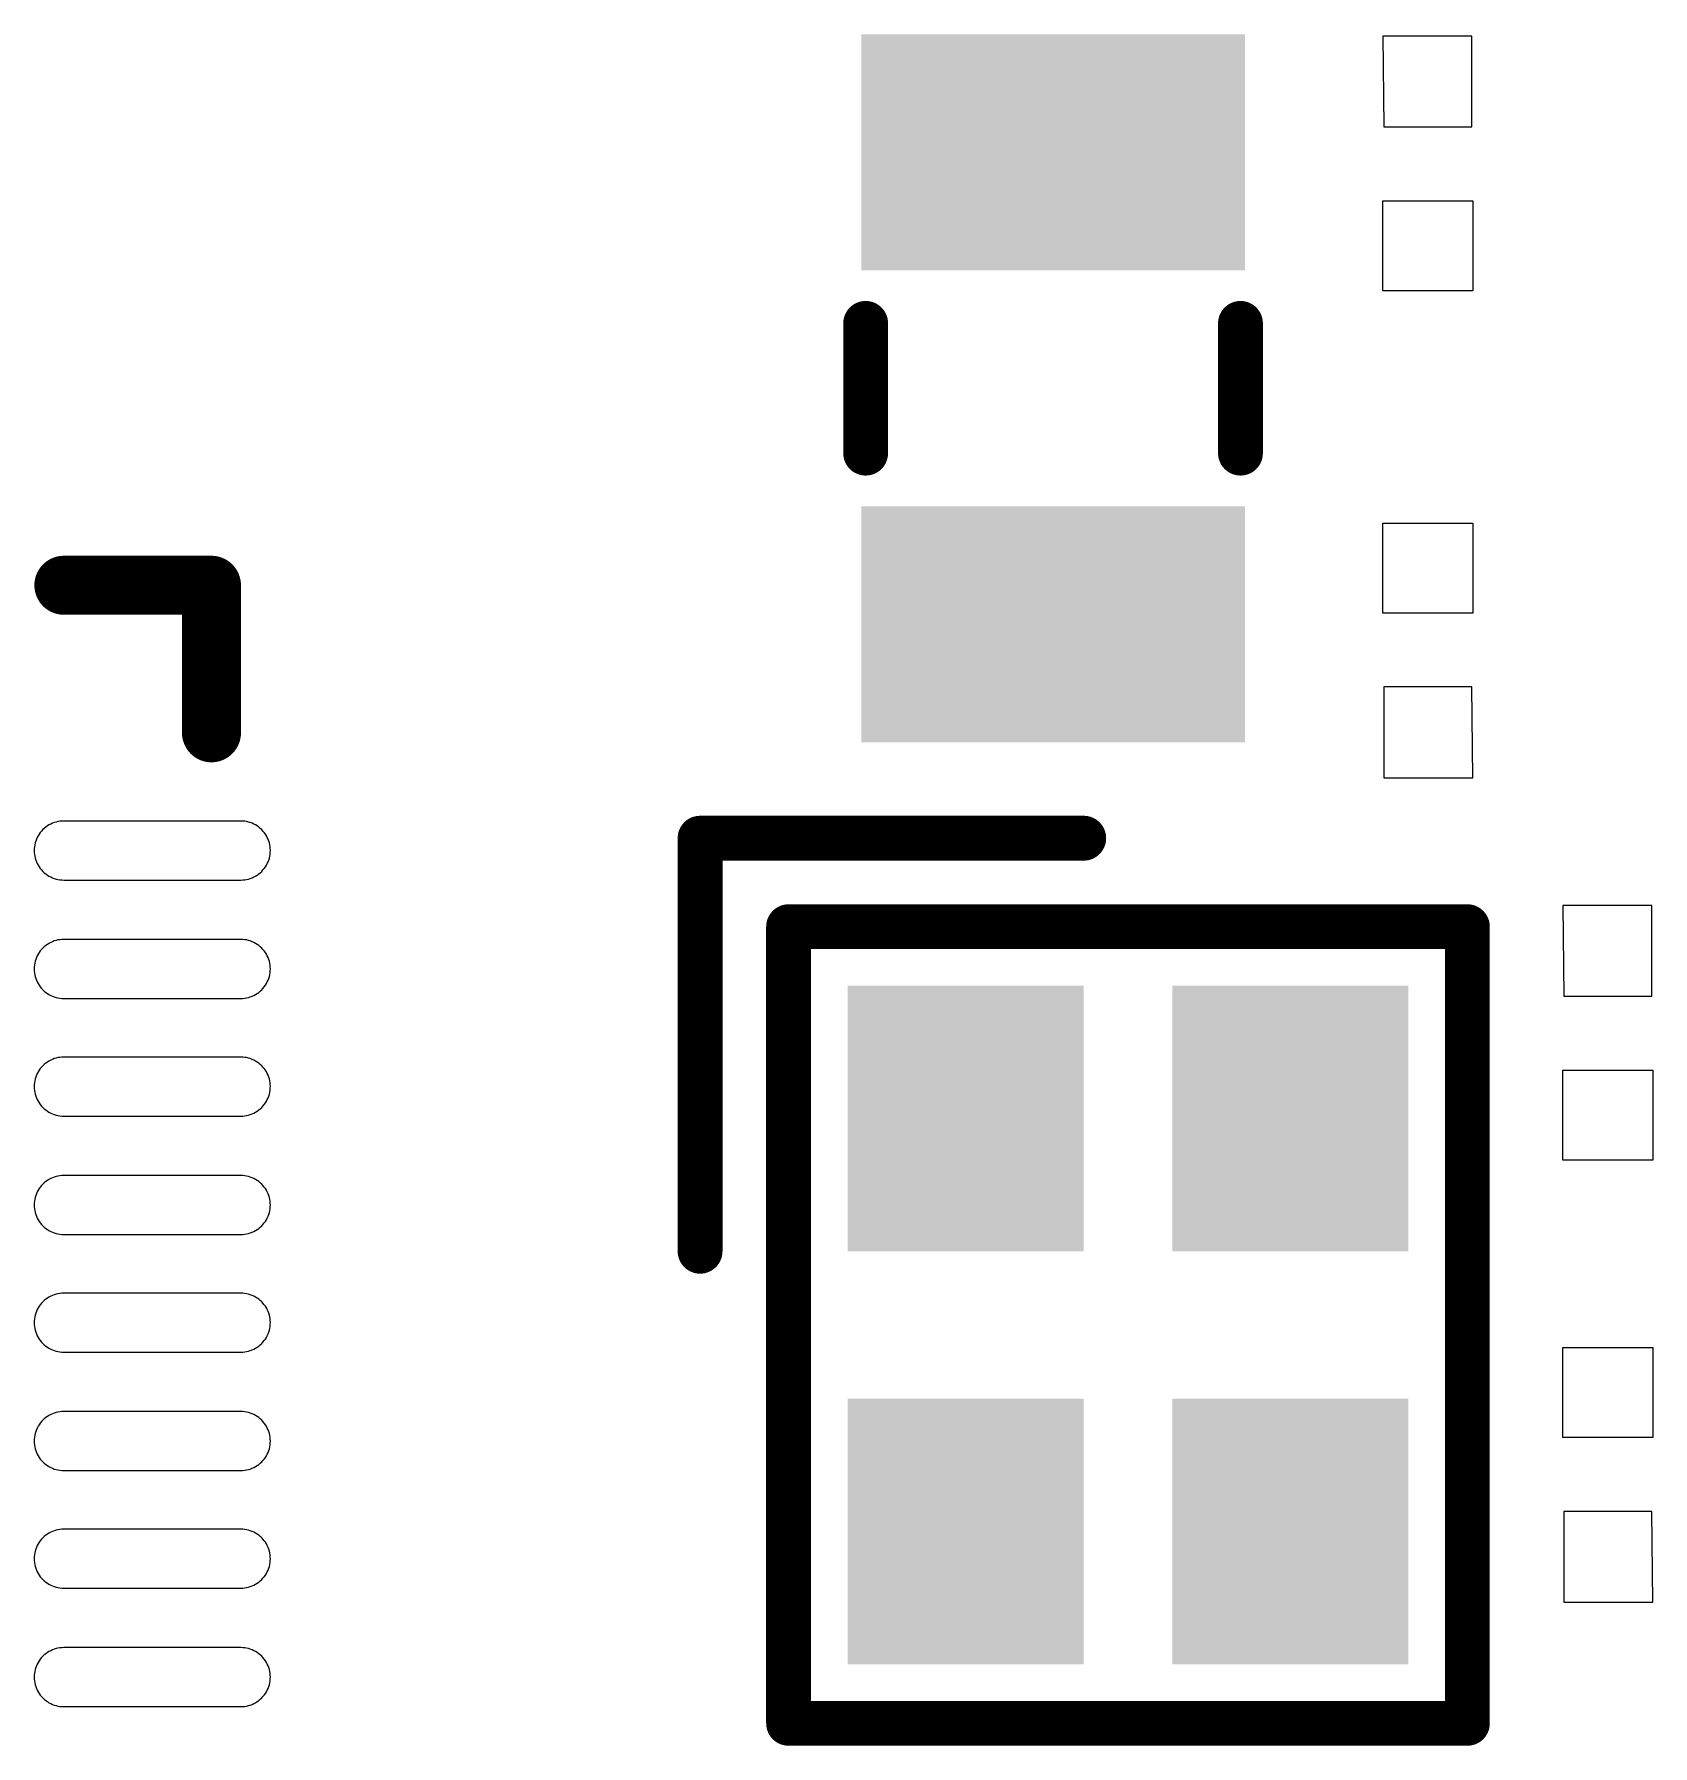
# Model space of a CAD drawing. Header units: inches. Extents: x -3.1 to 90.9, y -0.8 to 60.1.
# Drawn here: x 26.7 to 32.18, y 28.27 to 34.07 of the extents above; entities that cross this region are included whole.
import ezdxf

# ---------------------------------------------------------------- set-up
doc = ezdxf.new("R2010")
doc.units = ezdxf.units.IN
doc.layers.add('Top Overlay', color=2, linetype='Continuous')
doc.layers.add('Top Paste', color=8, linetype='Continuous')

# ---------------------------------------------------------------- blocks, each defined once
blk = doc.blocks.new('WQFN_40_L5_0_W5_0_P0_4_BL_EP_65')
at = {"layer": 'Top Overlay', "const_width": 0.2}
for points in [[(-2.6999, 2.1998), (-2.6999, 2.6999)], [(-2.1998, 2.6999), (-2.6999, 2.6999)]]:
    blk.add_lwpolyline(points, dxfattribs=at)
at = {"layer": 'Top Overlay', "const_width": 0.1}
for points in [[(-2.7499, 2.6999, 1), (-2.6499, 2.6999, 1)], [(-2.7499, 2.6999, 1), (-2.6499, 2.6999, 1)], [(-2.2498, 2.6999, 1), (-2.1498, 2.6999, 1)], [(-2.7499, 2.1998, 1), (-2.6499, 2.1998, 1)]]:
    blk.add_lwpolyline(points, format="xyb", close=True, dxfattribs=at)
at = {"layer": 'Top Paste'}
for p, q in [((-1.8905, 2.8436), (-1.8932, 2.8376)), ((-1.8875, 2.8493), (-1.8905, 2.8436)), ((-1.884, 2.8549), (-1.8875, 2.8493)), ((-1.8802, 2.8602), (-1.884, 2.8549)), ((-1.876, 2.8653), (-1.8802, 2.8602)), ((-1.8716, 2.8701), (-1.876, 2.8653)), ((-1.8668, 2.8745), (-1.8716, 2.8701)), ((-1.8617, 2.8787), (-1.8668, 2.8745)), ((-1.8564, 2.8825), (-1.8617, 2.8787)), ((-1.8509, 2.886), (-1.8564, 2.8825)), ((-1.8451, 2.889), (-1.8509, 2.886)), ((-1.8391, 2.8917), (-1.8451, 2.889)), ((-1.833, 2.8941), (-1.8391, 2.8917)), ((-1.8267, 2.896), (-1.833, 2.8941)), ((-1.8204, 2.8974), (-1.8267, 2.896)), ((-1.8139, 2.8985), (-1.8204, 2.8974)), ((-1.8074, 2.8992), (-1.8139, 2.8985)), ((-1.8009, 2.8994), (-1.8074, 2.8992)), ((-1.7943, 2.8992), (-1.8009, 2.8994)), ((-1.7878, 2.8985), (-1.7943, 2.8992)), ((-1.7878, 2.8985), (-1.7878, 2.8985)), ((-1.7814, 2.8974), (-1.7878, 2.8985)), ((-1.775, 2.896), (-1.7814, 2.8974)), ((-1.7687, 2.8941), (-1.775, 2.896)), ((-1.7626, 2.8917), (-1.7687, 2.8941)), ((-1.7566, 2.889), (-1.7626, 2.8917)), ((-1.7509, 2.886), (-1.7566, 2.889)), ((-1.7453, 2.8825), (-1.7509, 2.886)), ((-1.74, 2.8787), (-1.7453, 2.8825)), ((-1.7349, 2.8745), (-1.74, 2.8787)), ((-1.7301, 2.8701), (-1.7349, 2.8745)), ((-1.7257, 2.8653), (-1.7301, 2.8701)), ((-1.7215, 2.8602), (-1.7257, 2.8653)), ((-1.7177, 2.8549), (-1.7215, 2.8602)), ((-1.7142, 2.8494), (-1.7177, 2.8549)), ((-1.7112, 2.8436), (-1.7142, 2.8494)), ((-1.7085, 2.8376), (-1.7112, 2.8436)), ((-1.4892, 2.8436), (-1.4919, 2.8376)), ((-1.4862, 2.8493), (-1.4892, 2.8436)), ((-1.4827, 2.8549), (-1.4862, 2.8493)), ((-1.4789, 2.8602), (-1.4827, 2.8549)), ((-1.4747, 2.8653), (-1.4789, 2.8602)), ((-1.4703, 2.8701), (-1.4747, 2.8653)), ((-1.4655, 2.8745), (-1.4703, 2.8701)), ((-1.4604, 2.8787), (-1.4655, 2.8745)), ((-1.4551, 2.8825), (-1.4604, 2.8787)), ((-1.4496, 2.886), (-1.4551, 2.8825)), ((-1.4438, 2.889), (-1.4496, 2.886)), ((-1.4378, 2.8917), (-1.4438, 2.889)), ((-1.4317, 2.8941), (-1.4378, 2.8917)), ((-1.4254, 2.896), (-1.4317, 2.8941)), ((-1.419, 2.8974), (-1.4254, 2.896)), ((-1.4126, 2.8985), (-1.419, 2.8974)), ((-1.4061, 2.8992), (-1.4126, 2.8985)), ((-1.3995, 2.8994), (-1.4061, 2.8992)), ((-1.393, 2.8992), (-1.3995, 2.8994)), ((-1.3865, 2.8985), (-1.393, 2.8992)), ((-1.3865, 2.8985), (-1.3865, 2.8985)), ((-1.38, 2.8974), (-1.3865, 2.8985)), ((-1.3737, 2.896), (-1.38, 2.8974)), ((-1.3674, 2.8941), (-1.3737, 2.896)), ((-1.3613, 2.8917), (-1.3674, 2.8941)), ((-1.3553, 2.889), (-1.3613, 2.8917)), ((-1.3496, 2.886), (-1.3553, 2.889)), ((-1.344, 2.8825), (-1.3496, 2.886)), ((-1.3387, 2.8787), (-1.344, 2.8825)), ((-1.3336, 2.8745), (-1.3387, 2.8787)), ((-1.3288, 2.8701), (-1.3336, 2.8745)), ((-1.3244, 2.8653), (-1.3288, 2.8701)), ((-1.3202, 2.8602), (-1.3244, 2.8653)), ((-1.3164, 2.8549), (-1.3202, 2.8602)), ((-1.3129, 2.8494), (-1.3164, 2.8549)), ((-1.3099, 2.8436), (-1.3129, 2.8494)), ((-1.3072, 2.8376), (-1.3099, 2.8436)), ((-1.0904, 2.8436), (-1.0931, 2.8376)), ((-1.0874, 2.8493), (-1.0904, 2.8436)), ((-1.0839, 2.8549), (-1.0874, 2.8493)), ((-1.0801, 2.8602), (-1.0839, 2.8549)), ((-1.0759, 2.8653), (-1.0801, 2.8602)), ((-1.0715, 2.8701), (-1.0759, 2.8653)), ((-1.0667, 2.8745), (-1.0715, 2.8701)), ((-1.0616, 2.8787), (-1.0667, 2.8745)), ((-1.0563, 2.8825), (-1.0616, 2.8787)), ((-1.0508, 2.886), (-1.0563, 2.8825)), ((-1.045, 2.889), (-1.0508, 2.886)), ((-1.039, 2.8917), (-1.045, 2.889)), ((-1.0329, 2.8941), (-1.039, 2.8917)), ((-1.0266, 2.896), (-1.0329, 2.8941)), ((-1.0203, 2.8974), (-1.0266, 2.896)), ((-1.0138, 2.8985), (-1.0203, 2.8974)), ((-1.0073, 2.8992), (-1.0138, 2.8985)), ((-1.0008, 2.8994), (-1.0073, 2.8992)), ((-0.9942, 2.8992), (-1.0008, 2.8994)), ((-0.9877, 2.8985), (-0.9942, 2.8992)), ((-0.9877, 2.8985), (-0.9877, 2.8985)), ((-0.9813, 2.8974), (-0.9877, 2.8985)), ((-0.9749, 2.896), (-0.9813, 2.8974)), ((-0.9686, 2.8941), (-0.9749, 2.896)), ((-0.9625, 2.8917), (-0.9686, 2.8941)), ((-0.9565, 2.889), (-0.9625, 2.8917)), ((-0.9508, 2.886), (-0.9565, 2.889)), ((-0.9452, 2.8825), (-0.9508, 2.886)), ((-0.9399, 2.8787), (-0.9452, 2.8825)), ((-0.9348, 2.8745), (-0.9399, 2.8787)), ((-0.93, 2.8701), (-0.9348, 2.8745)), ((-0.9256, 2.8653), (-0.93, 2.8701)), ((-0.9214, 2.8602), (-0.9256, 2.8653)), ((-0.9176, 2.8549), (-0.9214, 2.8602)), ((-0.9141, 2.8494), (-0.9176, 2.8549)), ((-0.9111, 2.8436), (-0.9141, 2.8494)), ((-0.9084, 2.8376), (-0.9111, 2.8436)), ((-0.6891, 2.8436), (-0.6918, 2.8376)), ((-0.6861, 2.8493), (-0.6891, 2.8436)), ((-0.6826, 2.8549), (-0.6861, 2.8493)), ((-0.6788, 2.8602), (-0.6826, 2.8549)), ((-0.6746, 2.8653), (-0.6788, 2.8602)), ((-0.6702, 2.8701), (-0.6746, 2.8653)), ((-0.6654, 2.8745), (-0.6702, 2.8701)), ((-0.6603, 2.8787), (-0.6654, 2.8745)), ((-0.655, 2.8825), (-0.6603, 2.8787)), ((-0.6495, 2.886), (-0.655, 2.8825)), ((-0.6437, 2.889), (-0.6495, 2.886)), ((-0.6377, 2.8917), (-0.6437, 2.889)), ((-0.6316, 2.8941), (-0.6377, 2.8917)), ((-0.6253, 2.896), (-0.6316, 2.8941)), ((-0.6189, 2.8974), (-0.6253, 2.896)), ((-0.6125, 2.8985), (-0.6189, 2.8974)), ((-0.606, 2.8992), (-0.6125, 2.8985)), ((-0.5994, 2.8994), (-0.606, 2.8992)), ((-0.5929, 2.8992), (-0.5994, 2.8994)), ((-0.5864, 2.8985), (-0.5929, 2.8992)), ((-0.5864, 2.8985), (-0.5864, 2.8985)), ((-0.5799, 2.8974), (-0.5864, 2.8985)), ((-0.5736, 2.896), (-0.5799, 2.8974)), ((-0.5673, 2.8941), (-0.5736, 2.896)), ((-0.5612, 2.8917), (-0.5673, 2.8941)), ((-0.5552, 2.889), (-0.5612, 2.8917)), ((-0.5495, 2.886), (-0.5552, 2.889)), ((-0.5439, 2.8825), (-0.5495, 2.886)), ((-0.5386, 2.8787), (-0.5439, 2.8825)), ((-0.5335, 2.8745), (-0.5386, 2.8787)), ((-0.5287, 2.8701), (-0.5335, 2.8745)), ((-0.5243, 2.8653), (-0.5287, 2.8701)), ((-0.5201, 2.8602), (-0.5243, 2.8653)), ((-0.5163, 2.8549), (-0.5201, 2.8602)), ((-0.5128, 2.8494), (-0.5163, 2.8549)), ((-0.5098, 2.8436), (-0.5128, 2.8494)), ((-0.5071, 2.8376), (-0.5098, 2.8436)), ((-0.2903, 2.8436), (-0.293, 2.8376)), ((-0.2873, 2.8493), (-0.2903, 2.8436)), ((-0.2838, 2.8549), (-0.2873, 2.8493)), ((-0.28, 2.8602), (-0.2838, 2.8549)), ((-0.2758, 2.8653), (-0.28, 2.8602)), ((-0.2714, 2.8701), (-0.2758, 2.8653)), ((-0.2666, 2.8745), (-0.2714, 2.8701)), ((-0.2615, 2.8787), (-0.2666, 2.8745)), ((-0.2562, 2.8825), (-0.2615, 2.8787)), ((-0.2507, 2.886), (-0.2562, 2.8825)), ((-0.2449, 2.889), (-0.2507, 2.886)), ((-0.2389, 2.8917), (-0.2449, 2.889)), ((-0.2328, 2.8941), (-0.2389, 2.8917)), ((-0.2265, 2.896), (-0.2328, 2.8941)), ((-0.2202, 2.8974), (-0.2265, 2.896)), ((-0.2137, 2.8985), (-0.2202, 2.8974)), ((-0.2072, 2.8992), (-0.2137, 2.8985)), ((-0.2007, 2.8994), (-0.2072, 2.8992)), ((-0.1941, 2.8992), (-0.2007, 2.8994)), ((-0.1876, 2.8985), (-0.1941, 2.8992)), ((-0.1876, 2.8985), (-0.1876, 2.8985)), ((-0.1812, 2.8974), (-0.1876, 2.8985)), ((-0.1748, 2.896), (-0.1812, 2.8974)), ((-0.1685, 2.8941), (-0.1748, 2.896)), ((-0.1624, 2.8917), (-0.1685, 2.8941)), ((-0.1564, 2.889), (-0.1624, 2.8917)), ((-0.1507, 2.886), (-0.1564, 2.889)), ((-0.1451, 2.8825), (-0.1507, 2.886)), ((-0.1398, 2.8787), (-0.1451, 2.8825)), ((-0.1347, 2.8745), (-0.1398, 2.8787)), ((-0.1299, 2.8701), (-0.1347, 2.8745)), ((-0.1255, 2.8653), (-0.1299, 2.8701)), ((-0.1213, 2.8602), (-0.1255, 2.8653)), ((-0.1175, 2.8549), (-0.1213, 2.8602)), ((-0.114, 2.8494), (-0.1175, 2.8549)), ((-0.111, 2.8436), (-0.114, 2.8494)), ((-0.1083, 2.8376), (-0.111, 2.8436)), ((0.111, 2.8436), (0.1083, 2.8376)), ((0.114, 2.8493), (0.111, 2.8436)), ((0.1175, 2.8549), (0.114, 2.8493)), ((0.1213, 2.8602), (0.1175, 2.8549)), ((0.1255, 2.8653), (0.1213, 2.8602)), ((0.1299, 2.8701), (0.1255, 2.8653)), ((0.1347, 2.8745), (0.1299, 2.8701)), ((0.1398, 2.8787), (0.1347, 2.8745)), ((0.1451, 2.8825), (0.1398, 2.8787)), ((0.1506, 2.886), (0.1451, 2.8825)), ((0.1564, 2.889), (0.1506, 2.886)), ((0.1624, 2.8917), (0.1564, 2.889)), ((0.1685, 2.8941), (0.1624, 2.8917)), ((0.1748, 2.896), (0.1685, 2.8941)), ((0.1812, 2.8974), (0.1748, 2.896)), ((0.1876, 2.8985), (0.1812, 2.8974)), ((0.1941, 2.8992), (0.1876, 2.8985)), ((0.2007, 2.8994), (0.1941, 2.8992)), ((0.2072, 2.8992), (0.2007, 2.8994)), ((0.2137, 2.8985), (0.2072, 2.8992)), ((0.2137, 2.8985), (0.2137, 2.8985)), ((0.2202, 2.8974), (0.2137, 2.8985)), ((0.2265, 2.896), (0.2202, 2.8974)), ((0.2328, 2.8941), (0.2265, 2.896)), ((0.2389, 2.8917), (0.2328, 2.8941)), ((0.2449, 2.889), (0.2389, 2.8917)), ((0.2506, 2.886), (0.2449, 2.889)), ((0.2562, 2.8825), (0.2506, 2.886)), ((0.2615, 2.8787), (0.2562, 2.8825)), ((0.2666, 2.8745), (0.2615, 2.8787)), ((0.2714, 2.8701), (0.2666, 2.8745)), ((0.2758, 2.8653), (0.2714, 2.8701)), ((0.28, 2.8602), (0.2758, 2.8653)), ((0.2838, 2.8549), (0.28, 2.8602)), ((0.2873, 2.8494), (0.2838, 2.8549)), ((0.2903, 2.8436), (0.2873, 2.8494)), ((0.293, 2.8376), (0.2903, 2.8436)), ((0.5098, 2.8436), (0.5071, 2.8376)), ((0.5128, 2.8493), (0.5098, 2.8436)), ((0.5163, 2.8549), (0.5128, 2.8493)), ((0.5201, 2.8602), (0.5163, 2.8549)), ((0.5243, 2.8653), (0.5201, 2.8602)), ((0.5287, 2.8701), (0.5243, 2.8653)), ((0.5335, 2.8745), (0.5287, 2.8701)), ((0.5386, 2.8787), (0.5335, 2.8745)), ((0.5439, 2.8825), (0.5386, 2.8787)), ((0.5494, 2.886), (0.5439, 2.8825)), ((0.5552, 2.889), (0.5494, 2.886)), ((0.5612, 2.8917), (0.5552, 2.889)), ((0.5673, 2.8941), (0.5612, 2.8917)), ((0.5736, 2.896), (0.5673, 2.8941)), ((0.5799, 2.8974), (0.5736, 2.896)), ((0.5864, 2.8985), (0.5799, 2.8974)), ((0.5929, 2.8992), (0.5864, 2.8985)), ((0.5994, 2.8994), (0.5929, 2.8992)), ((0.606, 2.8992), (0.5994, 2.8994)), ((0.6125, 2.8985), (0.606, 2.8992)), ((0.6125, 2.8985), (0.6125, 2.8985)), ((0.6189, 2.8974), (0.6125, 2.8985)), ((0.6253, 2.896), (0.6189, 2.8974)), ((0.6316, 2.8941), (0.6253, 2.896)), ((0.6377, 2.8917), (0.6316, 2.8941)), ((0.6437, 2.889), (0.6377, 2.8917)), ((0.6494, 2.886), (0.6437, 2.889)), ((0.655, 2.8825), (0.6494, 2.886)), ((0.6603, 2.8787), (0.655, 2.8825)), ((0.6654, 2.8745), (0.6603, 2.8787)), ((0.6702, 2.8701), (0.6654, 2.8745)), ((0.6746, 2.8653), (0.6702, 2.8701)), ((0.6788, 2.8602), (0.6746, 2.8653)), ((0.6826, 2.8549), (0.6788, 2.8602)), ((0.6861, 2.8494), (0.6826, 2.8549)), ((0.6891, 2.8436), (0.6861, 2.8494)), ((0.6918, 2.8376), (0.6891, 2.8436)), ((0.9111, 2.8436), (0.9084, 2.8376)), ((0.9141, 2.8493), (0.9111, 2.8436)), ((0.9176, 2.8549), (0.9141, 2.8493)), ((0.9214, 2.8602), (0.9176, 2.8549)), ((0.9256, 2.8653), (0.9214, 2.8602)), ((0.93, 2.8701), (0.9256, 2.8653)), ((0.9348, 2.8745), (0.93, 2.8701)), ((0.9399, 2.8787), (0.9348, 2.8745)), ((0.9452, 2.8825), (0.9399, 2.8787)), ((0.9507, 2.886), (0.9452, 2.8825)), ((0.9565, 2.889), (0.9507, 2.886)), ((0.9625, 2.8917), (0.9565, 2.889)), ((0.9686, 2.8941), (0.9625, 2.8917)), ((0.9749, 2.896), (0.9686, 2.8941)), ((0.9813, 2.8974), (0.9749, 2.896)), ((0.9877, 2.8985), (0.9813, 2.8974)), ((0.9942, 2.8992), (0.9877, 2.8985)), ((1.0008, 2.8994), (0.9942, 2.8992)), ((1.0073, 2.8992), (1.0008, 2.8994)), ((1.0138, 2.8985), (1.0073, 2.8992)), ((1.0138, 2.8985), (1.0138, 2.8985)), ((1.0203, 2.8974), (1.0138, 2.8985)), ((1.0266, 2.896), (1.0203, 2.8974)), ((1.0329, 2.8941), (1.0266, 2.896)), ((1.039, 2.8917), (1.0329, 2.8941)), ((1.045, 2.889), (1.039, 2.8917)), ((1.0507, 2.886), (1.045, 2.889)), ((1.0563, 2.8825), (1.0507, 2.886)), ((1.0616, 2.8787), (1.0563, 2.8825)), ((1.0667, 2.8745), (1.0616, 2.8787)), ((1.0715, 2.8701), (1.0667, 2.8745)), ((1.0759, 2.8653), (1.0715, 2.8701)), ((1.0801, 2.8602), (1.0759, 2.8653)), ((1.0839, 2.8549), (1.0801, 2.8602)), ((1.0874, 2.8494), (1.0839, 2.8549)), ((1.0904, 2.8436), (1.0874, 2.8494)), ((1.0931, 2.8376), (1.0904, 2.8436)), ((-1.9007, 2.8059), (-1.9009, 2.7994)), ((-1.9009, 2.7994), (-1.9009, 2.1994)), ((-1.9, 2.8124), (-1.9007, 2.8059)), ((-1.8989, 2.8189), (-1.9, 2.8124)), ((-1.8975, 2.8252), (-1.8989, 2.8189)), ((-1.8956, 2.8315), (-1.8975, 2.8252)), ((-1.8932, 2.8376), (-1.8956, 2.8315)), ((-1.7062, 2.8315), (-1.7085, 2.8376)), ((-1.7043, 2.8252), (-1.7062, 2.8315)), ((-1.7028, 2.8189), (-1.7043, 2.8252)), ((-1.7017, 2.8124), (-1.7028, 2.8189)), ((-1.7011, 2.8059), (-1.7017, 2.8124)), ((-1.7009, 2.7994), (-1.7011, 2.8059)), ((-1.7009, 2.1994), (-1.7009, 2.7994)), ((-1.4993, 2.8059), (-1.4995, 2.7994)), ((-1.4995, 2.7994), (-1.4995, 2.1994)), ((-1.4987, 2.8124), (-1.4993, 2.8059)), ((-1.4976, 2.8189), (-1.4987, 2.8124)), ((-1.4961, 2.8252), (-1.4976, 2.8189)), ((-1.4942, 2.8315), (-1.4961, 2.8252)), ((-1.4919, 2.8376), (-1.4942, 2.8315)), ((-1.3048, 2.8315), (-1.3072, 2.8376)), ((-1.3029, 2.8252), (-1.3048, 2.8315)), ((-1.3015, 2.8189), (-1.3029, 2.8252)), ((-1.3004, 2.8124), (-1.3015, 2.8189)), ((-1.2997, 2.8059), (-1.3004, 2.8124)), ((-1.2995, 2.7994), (-1.2997, 2.8059)), ((-1.2995, 2.1994), (-1.2995, 2.7994)), ((-1.1006, 2.8059), (-1.1008, 2.7994)), ((-1.1008, 2.7994), (-1.1008, 2.1994)), ((-1.0999, 2.8124), (-1.1006, 2.8059)), ((-1.0988, 2.8189), (-1.0999, 2.8124)), ((-1.0974, 2.8252), (-1.0988, 2.8189)), ((-1.0955, 2.8315), (-1.0974, 2.8252)), ((-1.0931, 2.8376), (-1.0955, 2.8315)), ((-0.9061, 2.8315), (-0.9084, 2.8376)), ((-0.9042, 2.8252), (-0.9061, 2.8315)), ((-0.9027, 2.8189), (-0.9042, 2.8252)), ((-0.9016, 2.8124), (-0.9027, 2.8189)), ((-0.901, 2.8059), (-0.9016, 2.8124)), ((-0.9008, 2.7994), (-0.901, 2.8059)), ((-0.9008, 2.1994), (-0.9008, 2.7994)), ((-0.6992, 2.8059), (-0.6994, 2.7994)), ((-0.6994, 2.7994), (-0.6994, 2.1994)), ((-0.6986, 2.8124), (-0.6992, 2.8059)), ((-0.6975, 2.8189), (-0.6986, 2.8124)), ((-0.696, 2.8252), (-0.6975, 2.8189)), ((-0.6941, 2.8315), (-0.696, 2.8252)), ((-0.6918, 2.8376), (-0.6941, 2.8315)), ((-0.5047, 2.8315), (-0.5071, 2.8376)), ((-0.5028, 2.8252), (-0.5047, 2.8315)), ((-0.5014, 2.8189), (-0.5028, 2.8252)), ((-0.5003, 2.8124), (-0.5014, 2.8189)), ((-0.4996, 2.8059), (-0.5003, 2.8124)), ((-0.4994, 2.7994), (-0.4996, 2.8059)), ((-0.4994, 2.1994), (-0.4994, 2.7994)), ((-0.3005, 2.8059), (-0.3007, 2.7994)), ((-0.3007, 2.7994), (-0.3007, 2.1994)), ((-0.2998, 2.8124), (-0.3005, 2.8059)), ((-0.2987, 2.8189), (-0.2998, 2.8124)), ((-0.2973, 2.8252), (-0.2987, 2.8189)), ((-0.2954, 2.8315), (-0.2973, 2.8252)), ((-0.293, 2.8376), (-0.2954, 2.8315)), ((-0.106, 2.8315), (-0.1083, 2.8376)), ((-0.1041, 2.8252), (-0.106, 2.8315)), ((-0.1026, 2.8189), (-0.1041, 2.8252)), ((-0.1015, 2.8124), (-0.1026, 2.8189)), ((-0.1009, 2.8059), (-0.1015, 2.8124)), ((-0.1007, 2.7994), (-0.1009, 2.8059)), ((-0.1007, 2.1994), (-0.1007, 2.7994)), ((0.1009, 2.8059), (0.1007, 2.7994)), ((0.1007, 2.7994), (0.1007, 2.1994)), ((0.1015, 2.8124), (0.1009, 2.8059)), ((0.1026, 2.8189), (0.1015, 2.8124)), ((0.1041, 2.8252), (0.1026, 2.8189)), ((0.106, 2.8315), (0.1041, 2.8252)), ((0.1083, 2.8376), (0.106, 2.8315)), ((0.2954, 2.8315), (0.293, 2.8376)), ((0.2973, 2.8252), (0.2954, 2.8315)), ((0.2987, 2.8189), (0.2973, 2.8252)), ((0.2998, 2.8124), (0.2987, 2.8189)), ((0.3005, 2.8059), (0.2998, 2.8124)), ((0.3007, 2.7994), (0.3005, 2.8059)), ((0.3007, 2.1994), (0.3007, 2.7994)), ((0.4996, 2.8059), (0.4994, 2.7994)), ((0.4994, 2.7994), (0.4994, 2.1994)), ((0.5003, 2.8124), (0.4996, 2.8059)), ((0.5014, 2.8189), (0.5003, 2.8124)), ((0.5028, 2.8252), (0.5014, 2.8189)), ((0.5047, 2.8315), (0.5028, 2.8252)), ((0.5071, 2.8376), (0.5047, 2.8315)), ((0.6941, 2.8315), (0.6918, 2.8376)), ((0.696, 2.8252), (0.6941, 2.8315)), ((0.6975, 2.8189), (0.696, 2.8252)), ((0.6986, 2.8124), (0.6975, 2.8189)), ((0.6992, 2.8059), (0.6986, 2.8124)), ((0.6994, 2.7994), (0.6992, 2.8059)), ((0.6994, 2.1994), (0.6994, 2.7994)), ((0.901, 2.8059), (0.9008, 2.7994)), ((0.9008, 2.7994), (0.9008, 2.1994)), ((0.9016, 2.8124), (0.901, 2.8059)), ((0.9027, 2.8189), (0.9016, 2.8124)), ((0.9042, 2.8252), (0.9027, 2.8189)), ((0.9061, 2.8315), (0.9042, 2.8252)), ((0.9084, 2.8376), (0.9061, 2.8315)), ((1.0955, 2.8315), (1.0931, 2.8376)), ((1.0974, 2.8252), (1.0955, 2.8315)), ((1.0988, 2.8189), (1.0974, 2.8252)), ((1.0999, 2.8124), (1.0988, 2.8189)), ((1.1006, 2.8059), (1.0999, 2.8124)), ((1.1008, 2.7994), (1.1006, 2.8059)), ((1.1008, 2.1994), (1.1008, 2.7994)), ((-1.9009, 2.1994), (-1.9007, 2.1928)), ((-1.9007, 2.1928), (-1.9, 2.1863)), ((-1.9, 2.1863), (-1.8989, 2.1799)), ((-1.8989, 2.1799), (-1.8975, 2.1735)), ((-1.8975, 2.1735), (-1.8956, 2.1672)), ((-1.8956, 2.1672), (-1.8932, 2.1611)), ((-1.8932, 2.1611), (-1.8905, 2.1551)), ((-1.8905, 2.1551), (-1.8875, 2.1493)), ((-1.8875, 2.1493), (-1.884, 2.1438)), ((-1.7177, 2.1438), (-1.7142, 2.1494)), ((-1.7142, 2.1494), (-1.7112, 2.1551)), ((-1.7112, 2.1551), (-1.7085, 2.1611)), ((-1.7085, 2.1611), (-1.7062, 2.1672)), ((-1.7062, 2.1672), (-1.7043, 2.1735)), ((-1.7043, 2.1735), (-1.7028, 2.1799)), ((-1.7028, 2.1799), (-1.7017, 2.1863)), ((-1.7017, 2.1863), (-1.7011, 2.1928)), ((-1.7011, 2.1928), (-1.7009, 2.1994)), ((-1.4995, 2.1994), (-1.4993, 2.1928)), ((-1.4993, 2.1928), (-1.4987, 2.1863)), ((-1.4987, 2.1863), (-1.4976, 2.1799)), ((-1.4976, 2.1799), (-1.4961, 2.1735)), ((-1.4961, 2.1735), (-1.4942, 2.1672)), ((-1.4942, 2.1672), (-1.4919, 2.1611)), ((-1.4919, 2.1611), (-1.4892, 2.1551)), ((-1.4892, 2.1551), (-1.4862, 2.1493)), ((-1.4862, 2.1493), (-1.4827, 2.1438)), ((-1.3164, 2.1438), (-1.3129, 2.1494)), ((-1.3129, 2.1494), (-1.3099, 2.1551)), ((-1.3099, 2.1551), (-1.3072, 2.1611)), ((-1.3072, 2.1611), (-1.3048, 2.1672)), ((-1.3048, 2.1672), (-1.3029, 2.1735)), ((-1.3029, 2.1735), (-1.3015, 2.1799)), ((-1.3015, 2.1799), (-1.3004, 2.1863)), ((-1.3004, 2.1863), (-1.2997, 2.1928)), ((-1.2997, 2.1928), (-1.2995, 2.1994)), ((-1.1008, 2.1994), (-1.1006, 2.1928)), ((-1.1006, 2.1928), (-1.0999, 2.1863)), ((-1.0999, 2.1863), (-1.0988, 2.1799)), ((-1.0988, 2.1799), (-1.0974, 2.1735)), ((-1.0974, 2.1735), (-1.0955, 2.1672)), ((-1.0955, 2.1672), (-1.0931, 2.1611)), ((-1.0931, 2.1611), (-1.0904, 2.1551)), ((-1.0904, 2.1551), (-1.0874, 2.1493)), ((-1.0874, 2.1493), (-1.0839, 2.1438)), ((-0.9176, 2.1438), (-0.9141, 2.1494)), ((-0.9141, 2.1494), (-0.9111, 2.1551)), ((-0.9111, 2.1551), (-0.9084, 2.1611)), ((-0.9084, 2.1611), (-0.9061, 2.1672)), ((-0.9061, 2.1672), (-0.9042, 2.1735)), ((-0.9042, 2.1735), (-0.9027, 2.1799)), ((-0.9027, 2.1799), (-0.9016, 2.1863)), ((-0.9016, 2.1863), (-0.901, 2.1928)), ((-0.901, 2.1928), (-0.9008, 2.1994)), ((-0.6994, 2.1994), (-0.6992, 2.1928)), ((-0.6992, 2.1928), (-0.6986, 2.1863)), ((-0.6986, 2.1863), (-0.6975, 2.1799)), ((-0.6975, 2.1799), (-0.696, 2.1735)), ((-0.696, 2.1735), (-0.6941, 2.1672)), ((-0.6941, 2.1672), (-0.6918, 2.1611)), ((-0.6918, 2.1611), (-0.6891, 2.1551)), ((-0.6891, 2.1551), (-0.6861, 2.1493)), ((-0.6861, 2.1493), (-0.6826, 2.1438)), ((-0.5163, 2.1438), (-0.5128, 2.1494)), ((-0.5128, 2.1494), (-0.5098, 2.1551)), ((-0.5098, 2.1551), (-0.5071, 2.1611)), ((-0.5071, 2.1611), (-0.5047, 2.1672)), ((-0.5047, 2.1672), (-0.5028, 2.1735)), ((-0.5028, 2.1735), (-0.5014, 2.1799)), ((-0.5014, 2.1799), (-0.5003, 2.1863)), ((-0.5003, 2.1863), (-0.4996, 2.1928)), ((-0.4996, 2.1928), (-0.4994, 2.1994)), ((-0.3007, 2.1994), (-0.3005, 2.1928)), ((-0.3005, 2.1928), (-0.2998, 2.1863)), ((-0.2998, 2.1863), (-0.2987, 2.1799)), ((-0.2987, 2.1799), (-0.2973, 2.1735)), ((-0.2973, 2.1735), (-0.2954, 2.1672)), ((-0.2954, 2.1672), (-0.293, 2.1611)), ((-0.293, 2.1611), (-0.2903, 2.1551)), ((-0.2903, 2.1551), (-0.2873, 2.1493)), ((-0.2873, 2.1493), (-0.2838, 2.1438)), ((-0.1175, 2.1438), (-0.114, 2.1494)), ((-0.114, 2.1494), (-0.111, 2.1551)), ((-0.111, 2.1551), (-0.1083, 2.1611)), ((-0.1083, 2.1611), (-0.106, 2.1672)), ((-0.106, 2.1672), (-0.1041, 2.1735)), ((-0.1041, 2.1735), (-0.1026, 2.1799)), ((-0.1026, 2.1799), (-0.1015, 2.1863)), ((-0.1015, 2.1863), (-0.1009, 2.1928)), ((-0.1009, 2.1928), (-0.1007, 2.1994)), ((0.1007, 2.1994), (0.1009, 2.1928)), ((0.1009, 2.1928), (0.1015, 2.1863)), ((0.1015, 2.1863), (0.1026, 2.1799)), ((0.1026, 2.1799), (0.1041, 2.1735)), ((0.1041, 2.1735), (0.106, 2.1672)), ((0.106, 2.1672), (0.1083, 2.1611)), ((0.1083, 2.1611), (0.111, 2.1551)), ((0.111, 2.1551), (0.114, 2.1493)), ((0.114, 2.1493), (0.1175, 2.1438)), ((0.2838, 2.1438), (0.2873, 2.1494)), ((0.2873, 2.1494), (0.2903, 2.1551)), ((0.2903, 2.1551), (0.293, 2.1611)), ((0.293, 2.1611), (0.2954, 2.1672)), ((0.2954, 2.1672), (0.2973, 2.1735)), ((0.2973, 2.1735), (0.2987, 2.1799)), ((0.2987, 2.1799), (0.2998, 2.1863)), ((0.2998, 2.1863), (0.3005, 2.1928)), ((0.3005, 2.1928), (0.3007, 2.1994)), ((0.4994, 2.1994), (0.4996, 2.1928)), ((0.4996, 2.1928), (0.5003, 2.1863)), ((0.5003, 2.1863), (0.5014, 2.1799)), ((0.5014, 2.1799), (0.5028, 2.1735)), ((0.5028, 2.1735), (0.5047, 2.1672)), ((0.5047, 2.1672), (0.5071, 2.1611)), ((0.5071, 2.1611), (0.5098, 2.1551)), ((0.5098, 2.1551), (0.5128, 2.1493)), ((0.5128, 2.1493), (0.5163, 2.1438)), ((0.6826, 2.1438), (0.6861, 2.1494)), ((0.6861, 2.1494), (0.6891, 2.1551)), ((0.6891, 2.1551), (0.6918, 2.1611)), ((0.6918, 2.1611), (0.6941, 2.1672)), ((0.6941, 2.1672), (0.696, 2.1735)), ((0.696, 2.1735), (0.6975, 2.1799)), ((0.6975, 2.1799), (0.6986, 2.1863)), ((0.6986, 2.1863), (0.6992, 2.1928)), ((0.6992, 2.1928), (0.6994, 2.1994)), ((0.9008, 2.1994), (0.901, 2.1928)), ((0.901, 2.1928), (0.9016, 2.1863)), ((0.9016, 2.1863), (0.9027, 2.1799)), ((0.9027, 2.1799), (0.9042, 2.1735)), ((0.9042, 2.1735), (0.9061, 2.1672)), ((0.9061, 2.1672), (0.9084, 2.1611)), ((0.9084, 2.1611), (0.9111, 2.1551)), ((0.9111, 2.1551), (0.9141, 2.1493)), ((0.9141, 2.1493), (0.9176, 2.1438)), ((1.0839, 2.1438), (1.0874, 2.1494)), ((1.0874, 2.1494), (1.0904, 2.1551)), ((1.0904, 2.1551), (1.0931, 2.1611)), ((1.0931, 2.1611), (1.0955, 2.1672)), ((1.0955, 2.1672), (1.0974, 2.1735)), ((1.0974, 2.1735), (1.0988, 2.1799)), ((1.0988, 2.1799), (1.0999, 2.1863)), ((1.0999, 2.1863), (1.1006, 2.1928)), ((1.1006, 2.1928), (1.1008, 2.1994)), ((-1.884, 2.1438), (-1.8802, 2.1385)), ((-1.8802, 2.1385), (-1.876, 2.1334)), ((-1.876, 2.1334), (-1.8716, 2.1286)), ((-1.8716, 2.1286), (-1.8668, 2.1242)), ((-1.8668, 2.1242), (-1.8617, 2.12)), ((-1.8617, 2.12), (-1.8564, 2.1162)), ((-1.8564, 2.1162), (-1.8508, 2.1127)), ((-1.8508, 2.1127), (-1.8451, 2.1097)), ((-1.8451, 2.1097), (-1.8391, 2.107)), ((-1.8391, 2.107), (-1.833, 2.1047)), ((-1.833, 2.1047), (-1.8267, 2.1028)), ((-1.8267, 2.1028), (-1.8204, 2.1013)), ((-1.8204, 2.1013), (-1.8139, 2.1002)), ((-1.8139, 2.1002), (-1.8074, 2.0996)), ((-1.8074, 2.0996), (-1.8009, 2.0994)), ((-1.8009, 2.0994), (-1.7943, 2.0996)), ((-1.7943, 2.0996), (-1.7878, 2.1002)), ((-1.7878, 2.1002), (-1.7814, 2.1013)), ((-1.7814, 2.1013), (-1.775, 2.1028)), ((-1.775, 2.1028), (-1.7687, 2.1047)), ((-1.7687, 2.1047), (-1.7626, 2.107)), ((-1.7626, 2.107), (-1.7566, 2.1097)), ((-1.7566, 2.1097), (-1.7509, 2.1127)), ((-1.7509, 2.1127), (-1.7453, 2.1162)), ((-1.7453, 2.1162), (-1.74, 2.12)), ((-1.74, 2.12), (-1.7349, 2.1242)), ((-1.7349, 2.1242), (-1.7301, 2.1286)), ((-1.7301, 2.1286), (-1.7257, 2.1334)), ((-1.7257, 2.1334), (-1.7215, 2.1385)), ((-1.7215, 2.1385), (-1.7177, 2.1438)), ((-1.4827, 2.1438), (-1.4789, 2.1385)), ((-1.4789, 2.1385), (-1.4747, 2.1334)), ((-1.4747, 2.1334), (-1.4703, 2.1286)), ((-1.4703, 2.1286), (-1.4655, 2.1242)), ((-1.4655, 2.1242), (-1.4604, 2.12)), ((-1.4604, 2.12), (-1.4551, 2.1162)), ((-1.4551, 2.1162), (-1.4495, 2.1127)), ((-1.4495, 2.1127), (-1.4438, 2.1097)), ((-1.4438, 2.1097), (-1.4378, 2.107)), ((-1.4378, 2.107), (-1.4317, 2.1047)), ((-1.4317, 2.1047), (-1.4254, 2.1028)), ((-1.4254, 2.1028), (-1.419, 2.1013)), ((-1.419, 2.1013), (-1.4126, 2.1002)), ((-1.4126, 2.1002), (-1.4061, 2.0996)), ((-1.4061, 2.0996), (-1.3995, 2.0994)), ((-1.3995, 2.0994), (-1.393, 2.0996)), ((-1.393, 2.0996), (-1.3865, 2.1002)), ((-1.3865, 2.1002), (-1.38, 2.1013)), ((-1.38, 2.1013), (-1.3737, 2.1028)), ((-1.3737, 2.1028), (-1.3674, 2.1047)), ((-1.3674, 2.1047), (-1.3613, 2.107)), ((-1.3613, 2.107), (-1.3553, 2.1097)), ((-1.3553, 2.1097), (-1.3496, 2.1127)), ((-1.3496, 2.1127), (-1.344, 2.1162)), ((-1.344, 2.1162), (-1.3387, 2.12)), ((-1.3387, 2.12), (-1.3336, 2.1242)), ((-1.3336, 2.1242), (-1.3288, 2.1286)), ((-1.3288, 2.1286), (-1.3244, 2.1334)), ((-1.3244, 2.1334), (-1.3202, 2.1385)), ((-1.3202, 2.1385), (-1.3164, 2.1438)), ((-1.0839, 2.1438), (-1.0801, 2.1385)), ((-1.0801, 2.1385), (-1.0759, 2.1334)), ((-1.0759, 2.1334), (-1.0715, 2.1286)), ((-1.0715, 2.1286), (-1.0667, 2.1242)), ((-1.0667, 2.1242), (-1.0616, 2.12)), ((-1.0616, 2.12), (-1.0563, 2.1162)), ((-1.0563, 2.1162), (-1.0507, 2.1127)), ((-1.0507, 2.1127), (-1.045, 2.1097)), ((-1.045, 2.1097), (-1.039, 2.107)), ((-1.039, 2.107), (-1.0329, 2.1047)), ((-1.0329, 2.1047), (-1.0266, 2.1028)), ((-1.0266, 2.1028), (-1.0203, 2.1013)), ((-1.0203, 2.1013), (-1.0138, 2.1002)), ((-1.0138, 2.1002), (-1.0073, 2.0996)), ((-1.0073, 2.0996), (-1.0008, 2.0994)), ((-1.0008, 2.0994), (-0.9942, 2.0996)), ((-0.9942, 2.0996), (-0.9877, 2.1002)), ((-0.9877, 2.1002), (-0.9813, 2.1013)), ((-0.9813, 2.1013), (-0.9749, 2.1028)), ((-0.9749, 2.1028), (-0.9686, 2.1047)), ((-0.9686, 2.1047), (-0.9625, 2.107)), ((-0.9625, 2.107), (-0.9565, 2.1097)), ((-0.9565, 2.1097), (-0.9508, 2.1127)), ((-0.9508, 2.1127), (-0.9452, 2.1162)), ((-0.9452, 2.1162), (-0.9399, 2.12)), ((-0.9399, 2.12), (-0.9348, 2.1242)), ((-0.9348, 2.1242), (-0.93, 2.1286)), ((-0.93, 2.1286), (-0.9256, 2.1334)), ((-0.9256, 2.1334), (-0.9214, 2.1385)), ((-0.9214, 2.1385), (-0.9176, 2.1438)), ((-0.6826, 2.1438), (-0.6788, 2.1385)), ((-0.6788, 2.1385), (-0.6746, 2.1334)), ((-0.6746, 2.1334), (-0.6702, 2.1286)), ((-0.6702, 2.1286), (-0.6654, 2.1242)), ((-0.6654, 2.1242), (-0.6603, 2.12)), ((-0.6603, 2.12), (-0.655, 2.1162)), ((-0.655, 2.1162), (-0.6494, 2.1127)), ((-0.6494, 2.1127), (-0.6437, 2.1097)), ((-0.6437, 2.1097), (-0.6377, 2.107)), ((-0.6377, 2.107), (-0.6316, 2.1047)), ((-0.6316, 2.1047), (-0.6253, 2.1028)), ((-0.6253, 2.1028), (-0.6189, 2.1013)), ((-0.6189, 2.1013), (-0.6125, 2.1002)), ((-0.6125, 2.1002), (-0.606, 2.0996)), ((-0.606, 2.0996), (-0.5994, 2.0994)), ((-0.5994, 2.0994), (-0.5929, 2.0996)), ((-0.5929, 2.0996), (-0.5864, 2.1002)), ((-0.5864, 2.1002), (-0.5799, 2.1013)), ((-0.5799, 2.1013), (-0.5736, 2.1028)), ((-0.5736, 2.1028), (-0.5673, 2.1047)), ((-0.5673, 2.1047), (-0.5612, 2.107)), ((-0.5612, 2.107), (-0.5552, 2.1097)), ((-0.5552, 2.1097), (-0.5495, 2.1127)), ((-0.5495, 2.1127), (-0.5439, 2.1162)), ((-0.5439, 2.1162), (-0.5386, 2.12)), ((-0.5386, 2.12), (-0.5335, 2.1242)), ((-0.5335, 2.1242), (-0.5287, 2.1286)), ((-0.5287, 2.1286), (-0.5243, 2.1334)), ((-0.5243, 2.1334), (-0.5201, 2.1385)), ((-0.5201, 2.1385), (-0.5163, 2.1438)), ((-0.2838, 2.1438), (-0.28, 2.1385)), ((-0.28, 2.1385), (-0.2758, 2.1334)), ((-0.2758, 2.1334), (-0.2714, 2.1286)), ((-0.2714, 2.1286), (-0.2666, 2.1242)), ((-0.2666, 2.1242), (-0.2615, 2.12)), ((-0.2615, 2.12), (-0.2562, 2.1162)), ((-0.2562, 2.1162), (-0.2506, 2.1127)), ((-0.2506, 2.1127), (-0.2449, 2.1097)), ((-0.2449, 2.1097), (-0.2389, 2.107)), ((-0.2389, 2.107), (-0.2328, 2.1047)), ((-0.2328, 2.1047), (-0.2265, 2.1028)), ((-0.2265, 2.1028), (-0.2202, 2.1013)), ((-0.2202, 2.1013), (-0.2137, 2.1002)), ((-0.2137, 2.1002), (-0.2072, 2.0996)), ((-0.2072, 2.0996), (-0.2007, 2.0994)), ((-0.2007, 2.0994), (-0.1941, 2.0996)), ((-0.1941, 2.0996), (-0.1876, 2.1002)), ((-0.1876, 2.1002), (-0.1812, 2.1013)), ((-0.1812, 2.1013), (-0.1748, 2.1028)), ((-0.1748, 2.1028), (-0.1685, 2.1047)), ((-0.1685, 2.1047), (-0.1624, 2.107)), ((-0.1624, 2.107), (-0.1564, 2.1097)), ((-0.1564, 2.1097), (-0.1507, 2.1127)), ((-0.1507, 2.1127), (-0.1451, 2.1162)), ((-0.1451, 2.1162), (-0.1398, 2.12)), ((-0.1398, 2.12), (-0.1347, 2.1242)), ((-0.1347, 2.1242), (-0.1299, 2.1286)), ((-0.1299, 2.1286), (-0.1255, 2.1334)), ((-0.1255, 2.1334), (-0.1213, 2.1385)), ((-0.1213, 2.1385), (-0.1175, 2.1438)), ((0.1175, 2.1438), (0.1213, 2.1385)), ((0.1213, 2.1385), (0.1255, 2.1334)), ((0.1255, 2.1334), (0.1299, 2.1286)), ((0.1299, 2.1286), (0.1347, 2.1242)), ((0.1347, 2.1242), (0.1398, 2.12)), ((0.1398, 2.12), (0.1451, 2.1162)), ((0.1451, 2.1162), (0.1507, 2.1127)), ((0.1507, 2.1127), (0.1564, 2.1097)), ((0.1564, 2.1097), (0.1624, 2.107)), ((0.1624, 2.107), (0.1685, 2.1047)), ((0.1685, 2.1047), (0.1748, 2.1028)), ((0.1748, 2.1028), (0.1812, 2.1013)), ((0.1812, 2.1013), (0.1876, 2.1002)), ((0.1876, 2.1002), (0.1941, 2.0996)), ((0.1941, 2.0996), (0.2007, 2.0994)), ((0.2007, 2.0994), (0.2072, 2.0996)), ((0.2072, 2.0996), (0.2137, 2.1002)), ((0.2137, 2.1002), (0.2202, 2.1013)), ((0.2202, 2.1013), (0.2265, 2.1028)), ((0.2265, 2.1028), (0.2328, 2.1047)), ((0.2328, 2.1047), (0.2389, 2.107)), ((0.2389, 2.107), (0.2449, 2.1097)), ((0.2449, 2.1097), (0.2506, 2.1127)), ((0.2506, 2.1127), (0.2562, 2.1162)), ((0.2562, 2.1162), (0.2615, 2.12)), ((0.2615, 2.12), (0.2666, 2.1242)), ((0.2666, 2.1242), (0.2714, 2.1286)), ((0.2714, 2.1286), (0.2758, 2.1334)), ((0.2758, 2.1334), (0.28, 2.1385)), ((0.28, 2.1385), (0.2838, 2.1438)), ((0.5163, 2.1438), (0.5201, 2.1385)), ((0.5201, 2.1385), (0.5243, 2.1334)), ((0.5243, 2.1334), (0.5287, 2.1286)), ((0.5287, 2.1286), (0.5335, 2.1242)), ((0.5335, 2.1242), (0.5386, 2.12)), ((0.5386, 2.12), (0.5439, 2.1162)), ((0.5439, 2.1162), (0.5495, 2.1127)), ((0.5495, 2.1127), (0.5552, 2.1097)), ((0.5552, 2.1097), (0.5612, 2.107)), ((0.5612, 2.107), (0.5673, 2.1047)), ((0.5673, 2.1047), (0.5736, 2.1028)), ((0.5736, 2.1028), (0.5799, 2.1013)), ((0.5799, 2.1013), (0.5864, 2.1002)), ((0.5864, 2.1002), (0.5929, 2.0996)), ((0.5929, 2.0996), (0.5994, 2.0994)), ((0.5994, 2.0994), (0.606, 2.0996)), ((0.606, 2.0996), (0.6125, 2.1002)), ((0.6125, 2.1002), (0.6189, 2.1013)), ((0.6189, 2.1013), (0.6253, 2.1028)), ((0.6253, 2.1028), (0.6316, 2.1047)), ((0.6316, 2.1047), (0.6377, 2.107)), ((0.6377, 2.107), (0.6437, 2.1097)), ((0.6437, 2.1097), (0.6494, 2.1127)), ((0.6494, 2.1127), (0.655, 2.1162)), ((0.655, 2.1162), (0.6603, 2.12)), ((0.6603, 2.12), (0.6654, 2.1242)), ((0.6654, 2.1242), (0.6702, 2.1286)), ((0.6702, 2.1286), (0.6746, 2.1334)), ((0.6746, 2.1334), (0.6788, 2.1385)), ((0.6788, 2.1385), (0.6826, 2.1438)), ((0.9176, 2.1438), (0.9214, 2.1385)), ((0.9214, 2.1385), (0.9256, 2.1334)), ((0.9256, 2.1334), (0.93, 2.1286)), ((0.93, 2.1286), (0.9348, 2.1242)), ((0.9348, 2.1242), (0.9399, 2.12)), ((0.9399, 2.12), (0.9452, 2.1162)), ((0.9452, 2.1162), (0.9508, 2.1127)), ((0.9508, 2.1127), (0.9565, 2.1097)), ((0.9565, 2.1097), (0.9625, 2.107)), ((0.9625, 2.107), (0.9686, 2.1047)), ((0.9686, 2.1047), (0.9749, 2.1028)), ((0.9749, 2.1028), (0.9813, 2.1013)), ((0.9813, 2.1013), (0.9877, 2.1002)), ((0.9877, 2.1002), (0.9942, 2.0996)), ((0.9942, 2.0996), (1.0008, 2.0994)), ((1.0008, 2.0994), (1.0073, 2.0996)), ((1.0073, 2.0996), (1.0138, 2.1002)), ((1.0138, 2.1002), (1.0203, 2.1013)), ((1.0203, 2.1013), (1.0266, 2.1028)), ((1.0266, 2.1028), (1.0329, 2.1047)), ((1.0329, 2.1047), (1.039, 2.107)), ((1.039, 2.107), (1.045, 2.1097)), ((1.045, 2.1097), (1.0507, 2.1127)), ((1.0507, 2.1127), (1.0563, 2.1162)), ((1.0563, 2.1162), (1.0616, 2.12)), ((1.0616, 2.12), (1.0667, 2.1242)), ((1.0667, 2.1242), (1.0715, 2.1286)), ((1.0715, 2.1286), (1.0759, 2.1334)), ((1.0759, 2.1334), (1.0801, 2.1385)), ((1.0801, 2.1385), (1.0839, 2.1438))]:
    blk.add_line(p, q, dxfattribs=at)
blk = doc.blocks.new('C0201_391')
at = {"layer": 'Top Paste'}
for p, q in [((-0.1235, 0.1489), (-0.4318, 0.1489)), ((-0.4318, 0.1489), (-0.4318, -0.1524)), ((-0.1235, -0.1489), (-0.1235, 0.1489)), ((0.127, -0.1524), (0.127, 0.1524)), ((0.127, 0.1524), (0.4318, 0.1524)), ((0.4318, 0.1524), (0.4318, -0.1524)), ((-0.4318, -0.1524), (-0.1235, -0.1489)), ((0.4318, -0.1524), (0.127, -0.1524))]:
    blk.add_line(p, q, dxfattribs=at)
blk = doc.blocks.new('C0201_392')
at = {"layer": 'Top Paste'}
for p, q in [((-0.1235, 0.1489), (-0.4318, 0.1489)), ((-0.4318, 0.1489), (-0.4318, -0.1524)), ((-0.1235, -0.1489), (-0.1235, 0.1489)), ((0.127, -0.1524), (0.127, 0.1524)), ((0.127, 0.1524), (0.4318, 0.1524)), ((0.4318, 0.1524), (0.4318, -0.1524)), ((-0.4318, -0.1524), (-0.1235, -0.1489)), ((0.4318, -0.1524), (0.127, -0.1524))]:
    blk.add_line(p, q, dxfattribs=at)
blk = doc.blocks.new('C0201_393')
at = {"layer": 'Top Paste'}
for p, q in [((-0.1235, 0.1489), (-0.4318, 0.1489)), ((-0.4318, 0.1489), (-0.4318, -0.1524)), ((-0.1235, -0.1489), (-0.1235, 0.1489)), ((0.127, -0.1524), (0.127, 0.1524)), ((0.127, 0.1524), (0.4318, 0.1524)), ((0.4318, 0.1524), (0.4318, -0.1524)), ((-0.4318, -0.1524), (-0.1235, -0.1489)), ((0.4318, -0.1524), (0.127, -0.1524))]:
    blk.add_line(p, q, dxfattribs=at)
blk = doc.blocks.new('C0201_394')
at = {"layer": 'Top Paste'}
for p, q in [((-0.1235, 0.1489), (-0.4318, 0.1489)), ((-0.4318, 0.1489), (-0.4318, -0.1524)), ((-0.1235, -0.1489), (-0.1235, 0.1489)), ((0.127, -0.1524), (0.127, 0.1524)), ((0.127, 0.1524), (0.4318, 0.1524)), ((0.4318, 0.1524), (0.4318, -0.1524)), ((-0.4318, -0.1524), (-0.1235, -0.1489)), ((0.4318, -0.1524), (0.127, -0.1524))]:
    blk.add_line(p, q, dxfattribs=at)
blk = doc.blocks.new('SMD_2016_4P_402')
at = {"layer": 'Top Paste'}
for points in [[(-1.15, 0.9499), (-0.25, 0.9499), (-0.25, 0.1499), (-1.15, 0.1499)], [(0.25, 0.9499), (1.15, 0.9499), (1.15, 0.1499), (0.25, 0.1499)], [(-1.15, -0.1499), (-0.25, -0.1499), (-0.25, -0.9499), (-1.15, -0.9499)], [(0.25, -0.1499), (1.15, -0.1499), (1.15, -0.9499), (0.25, -0.9499)]]:
    blk.add_hatch(color=8, dxfattribs=at).paths.add_polyline_path(points)
at = {"layer": 'Top Overlay', "const_width": 0.152}
for points in [[(1.35, 1.1499), (-1.35, 1.1499)], [(-1.35, -1.1501), (-1.35, 1.1499)], [(1.35, -1.1501), (1.35, 1.1499)], [(-1.65, -1.45), (-1.65, -0.15)], [(1.35, -1.1501), (-1.35, -1.1501)], [(-0.25, -1.45), (-1.65, -1.45)]]:
    blk.add_lwpolyline(points, dxfattribs=at)
at = {"layer": 'Top Overlay', "const_width": 0.076}
for points in [[(-1.388, 1.1499, 1), (-1.312, 1.1499, 1)], [(-1.388, 1.1499, 1), (-1.312, 1.1499, 1)], [(1.312, 1.1499, 1), (1.388, 1.1499, 1)], [(1.312, 1.1499, 1), (1.388, 1.1499, 1)], [(-1.688, -0.15, 1), (-1.612, -0.15, 1)], [(-1.388, -1.1501, 1), (-1.312, -1.1501, 1)], [(-1.388, -1.1501, 1), (-1.312, -1.1501, 1)], [(1.312, -1.1501, 1), (1.388, -1.1501, 1)], [(1.312, -1.1501, 1), (1.388, -1.1501, 1)], [(-1.688, -1.45, 1), (-1.612, -1.45, 1)], [(-1.688, -1.45, 1), (-1.612, -1.45, 1)], [(-0.288, -1.45, 1), (-0.212, -1.45, 1)]]:
    blk.add_lwpolyline(points, format="xyb", close=True, dxfattribs=at)
blk = doc.blocks.new('SMD_2012_2P_403')
at = {"layer": 'Top Paste'}
for points in [[(-1.2, 0.65), (-0.4001, 0.65), (-0.4001, -0.65), (-1.2, -0.65)], [(0.3999, 0.65), (1.1999, 0.65), (1.1999, -0.65), (0.3999, -0.65)]]:
    blk.add_hatch(color=8, dxfattribs=at).paths.add_polyline_path(points)
at = {"layer": 'Top Overlay', "const_width": 0.152}
for points in [[(-0.2199, 0.635), (0.2199, 0.635)], [(-0.2199, -0.635), (0.2199, -0.635)]]:
    blk.add_lwpolyline(points, dxfattribs=at)
at = {"layer": 'Top Overlay', "const_width": 0.076}
for points in [[(-0.2579, 0.635, 1), (-0.1819, 0.635, 1)], [(0.1819, 0.635, 1), (0.2579, 0.635, 1)], [(-0.2579, -0.635, 1), (-0.1819, -0.635, 1)], [(0.1819, -0.635, 1), (0.2579, -0.635, 1)]]:
    blk.add_lwpolyline(points, format="xyb", close=True, dxfattribs=at)

msp = doc.modelspace()

# ---------------------------------------------------------------- block references
for name, p, rotation in [('SMD_2012_2P_403', (30.151, 32.867), 90), ('C0201_392', (31.421, 33.629), 270), ('WQFN_40_L5_0_W5_0_P0_4_BL_EP_65', (24.5995, 29.4994), 270), ('C0201_393', (31.421, 31.978), 90), ('SMD_2016_4P_402', (30.405, 29.692), 270), ('C0201_391', (32.0306, 30.6826), 270), ('C0201_394', (32.0306, 29.184), 90)]:
    msp.add_blockref(name, p, dxfattribs=dict(rotation=rotation))

doc.saveas('drawing.dxf')
